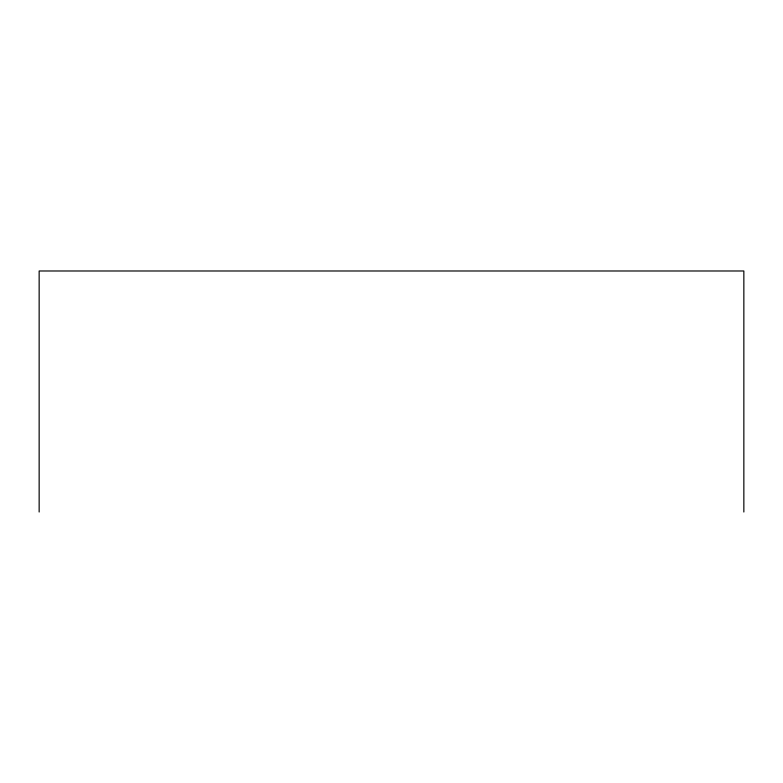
<?xml version="1.0" encoding="UTF-8"?>
<svg xmlns="http://www.w3.org/2000/svg" width="783" height="783" viewBox="0 0 783 783"><rect width="100%" height="100%" fill="white"/><g stroke="black" fill="none" stroke-linecap="round" stroke-linejoin="round"><path stroke-width="1.17" d="M743.85 512.013L743.85 270.987L39.15 270.987L39.15 512.013"/></g></svg>
